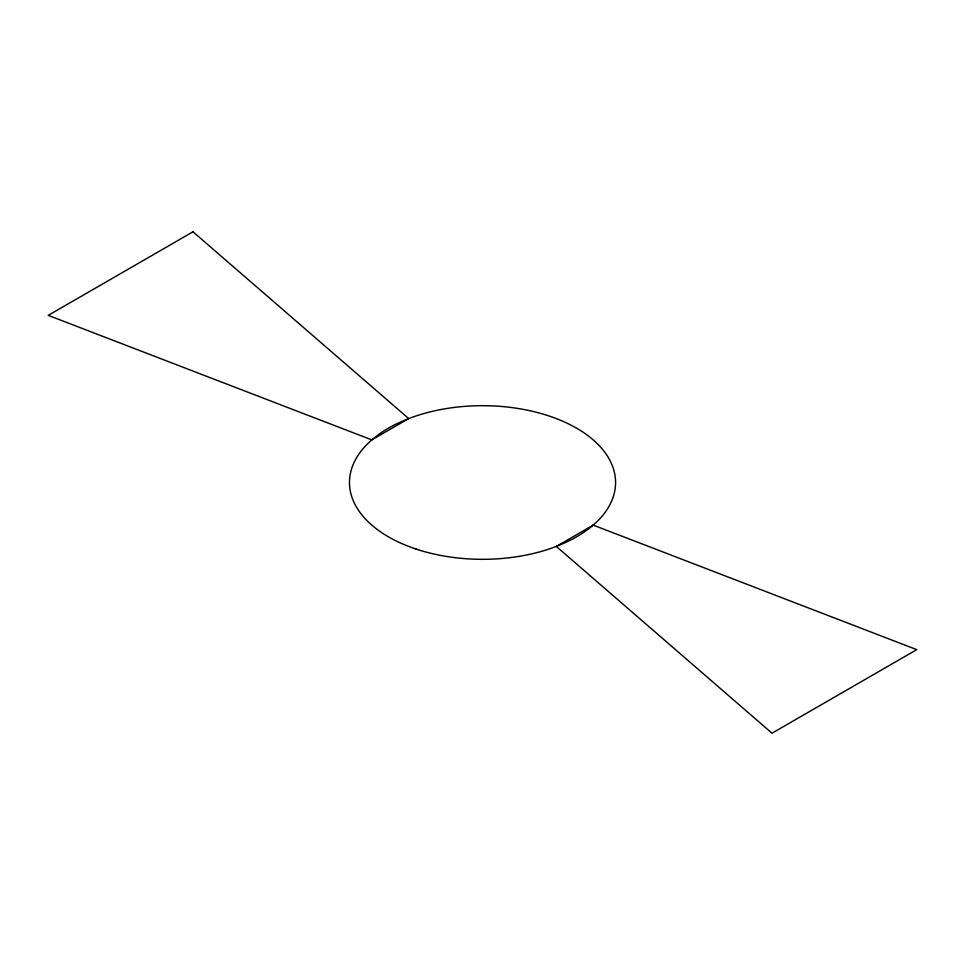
<?xml version="1.0" encoding="UTF-8"?>
<svg xmlns="http://www.w3.org/2000/svg" width="965" height="965" viewBox="0 0 965 965"><rect width="100%" height="100%" fill="white"/><g stroke="black" fill="none" stroke-linecap="round" stroke-linejoin="round"><path stroke-width="1.45" d="M193 231.793L48.25 315.362L371.79 439.883L408.69 418.581L193 231.793M593.21 525.117L556.31 546.419L772 733.207L916.75 649.638L593.21 525.117M415.975 549.025A133.061 76.826 0 0 0 615.561 482.5A133.061 76.826 0 0 0 415.975 415.975A133.061 76.826 0 0 0 415.975 549.025"/></g></svg>
